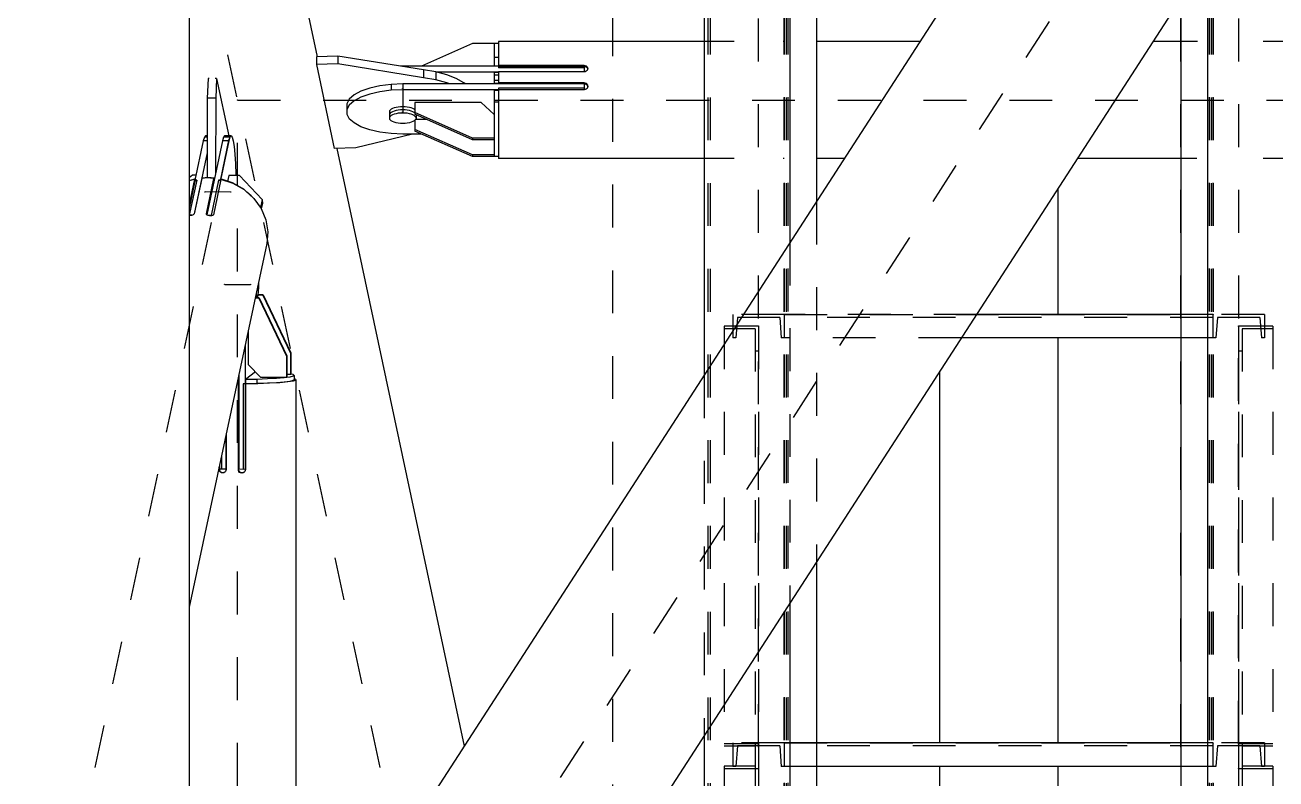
# Model space of a CAD drawing. Header units: millimetres. Extents: x 149919 to 150445, y 136651 to 136866.
# Drawn here: x 150260.593 to 150263.51, y 136736.491 to 136738.251 of the extents above; entities that cross this region are included whole.
import ezdxf

# ---------------------------------------------------------------- set-up
doc = ezdxf.new("R2010")
doc.units = ezdxf.units.MM
doc.header["$LTSCALE"] = 0.25
for name, pattern in [('CENTER', [50.8, 31.75, -6.35, 6.35, -6.35]), ('XKITLINE00', [0]), ('XKITLINE02', [4, 2, -2]), ('XKITLINE03', [6, 3, -1, 1, -1])]:
    doc.linetypes.add(name, pattern=pattern)

# ---------------------------------------------------------------- blocks, each defined once
blk = doc.blocks.new('çatıı')
at = {"color": 116, "linetype": 'XKITLINE02', "true_color": 0x136734}
for p, q in [((12037.16, 9590.91), (12037.15, 7919.31)), ((12037.69, 9590.91), (12037.69, 7919.31)), ((12054.92, 9590.91), (12054.92, 7919.31)), ((12055, 9590.95), (12055, 7919.31)), ((12055.46, 9590.91), (12055.45, 7919.31)), ((12055.85, 9590.95), (12055.85, 7919.31)), ((12147.49, 9590.95), (12147.48, 7919.31)), ((12147.49, 9590.95), (12147.48, 7919.31)), ((12154.14, 9590.95), (12154.13, 7919.31)), ((12154.14, 9590.95), (12154.13, 7919.31)), ((12154.54, 9590.91), (12154.53, 7919.31)), ((12154.99, 9590.95), (12154.98, 7919.31)), ((12154.99, 9590.95), (12154.98, 7919.31)), ((12155.07, 9590.91), (12155.07, 7919.31)), ((12062.5, 8746.61), (12062.5, 8662.46)), ((12056.3, 8737.02), (12056.3, 8652.87)), ((12043, 8720.27), (12043, 8714.77)), ((12055, 8720.27), (12043, 8720.27)), ((12043, 8720.27), (12043, 8714.77)), ((12044.07, 8719.57), (12043.68, 8714.77)), ((12044.07, 8719.57), (12043.68, 8714.77)), ((12053.94, 8719.57), (12044.07, 8719.57)), ((12053.94, 8719.57), (12054.32, 8714.77)), ((12053.94, 8719.57), (12054.32, 8714.77)), ((12055, 8720.27), (12055, 8714.77)), ((12099.87, 8720.27), (12055, 8720.27)), ((12055, 8720.27), (12055, 8714.77)), ((12055, 8720.27), (12055, 8714.77)), ((12154.98, 8719.57), (12055, 8719.57)), ((12154.98, 8720.27), (12147.49, 8720.27)), ((12154.98, 8720.27), (12154.98, 8714.77)), ((12154.98, 8720.27), (12154.98, 8714.77)), ((12166.98, 8720.27), (12154.98, 8720.27)), ((12154.98, 8720.27), (12154.98, 8714.77)), ((12156.05, 8719.57), (12155.66, 8714.77)), ((12156.05, 8719.57), (12155.66, 8714.77)), ((12165.92, 8719.57), (12156.05, 8719.57)), ((12165.92, 8719.57), (12166.3, 8714.77)), ((12165.92, 8719.57), (12166.3, 8714.77)), ((12166.98, 8720.27), (12166.98, 8714.77)), ((12166.98, 8720.27), (12166.98, 8714.77)), ((12041, 8717.52), (12041, 8619.49)), ((12049, 8717.52), (12041, 8717.52)), ((12048.21, 8716.94), (12041, 8716.94)), ((12043.68, 8714.77), (12043, 8714.77)), ((12048.21, 8716.94), (12048.21, 8614.27)), ((12049, 8717.52), (12049, 8614.27)), ((12055, 8714.77), (12054.32, 8714.77)), ((12096.32, 8714.77), (12055, 8714.77)), ((12154.98, 8714.77), (12147.49, 8714.77)), ((12155.66, 8714.77), (12154.98, 8714.77)), ((12160.98, 8717.52), (12160.98, 8614.27)), ((12168.98, 8717.52), (12160.98, 8717.52)), ((12161.78, 8716.94), (12161.78, 8614.27)), ((12168.98, 8716.94), (12161.78, 8716.94)), ((12166.98, 8714.77), (12166.3, 8714.77)), ((12168.98, 8717.52), (12168.98, 8619.49)), ((12049, 8711.72), (12048.21, 8711.72)), ((12161.78, 8711.72), (12160.98, 8711.72)), ((12036.3, 8706.08), (12036.3, 8621.92)), ((12049, 8620.07), (12041, 8620.07)), ((12048.21, 8619.49), (12041, 8619.49)), ((12043, 8620.27), (12043, 8614.77)), ((12055, 8620.27), (12043, 8620.27)), ((12043, 8620.27), (12043, 8614.77)), ((12044.07, 8619.57), (12043.68, 8614.77)), ((12044.07, 8619.57), (12043.68, 8614.77)), ((12053.94, 8619.57), (12044.07, 8619.57)), ((12049, 8620.09), (12048.21, 8620.09)), ((12048.21, 8620.09), (12048.21, 8518.11)), ((12049, 8620.09), (12049, 8517.52)), ((12053.94, 8619.57), (12054.32, 8614.77)), ((12053.94, 8619.57), (12054.32, 8614.77)), ((12055, 8620.27), (12055, 8614.77)), ((12055, 8620.27), (12055, 8614.77)), ((12055, 8620.27), (12055, 8614.77)), ((12062.5, 8620.27), (12055, 8620.27)), ((12154.98, 8619.57), (12055, 8619.57)), ((12154.98, 8620.27), (12147.49, 8620.27)), ((12154.98, 8620.27), (12154.98, 8614.77)), ((12166.98, 8620.27), (12154.98, 8620.27)), ((12154.98, 8620.27), (12154.98, 8614.77)), ((12154.98, 8620.27), (12154.98, 8614.77)), ((12156.05, 8619.57), (12155.66, 8614.77)), ((12156.05, 8619.57), (12155.66, 8614.77)), ((12165.92, 8619.57), (12156.05, 8619.57)), ((12160.98, 8620.09), (12160.98, 8517.52)), ((12161.78, 8620.09), (12160.98, 8620.09)), ((12168.98, 8620.07), (12160.98, 8620.07)), ((12161.78, 8620.09), (12161.78, 8518.11)), ((12168.98, 8619.49), (12161.78, 8619.49)), ((12165.92, 8619.57), (12166.3, 8614.77)), ((12165.92, 8619.57), (12166.3, 8614.77)), ((12166.98, 8620.27), (12166.98, 8614.77)), ((12166.98, 8620.27), (12166.98, 8614.77)), ((12048.21, 8614.84), (12041, 8614.84)), ((12041, 8614.84), (12041, 8517.52)), ((12049, 8614.26), (12041, 8614.26)), ((12043.68, 8614.77), (12043, 8614.77)), ((12049, 8614.27), (12048.21, 8614.27)), ((12055, 8614.77), (12054.32, 8614.77)), ((12062.5, 8614.77), (12055, 8614.77)), ((12154.98, 8614.77), (12147.49, 8614.77)), ((12155.66, 8614.77), (12154.98, 8614.77)), ((12161.78, 8614.27), (12160.98, 8614.27)), ((12168.98, 8614.26), (12160.98, 8614.26)), ((12168.98, 8614.84), (12161.78, 8614.84)), ((12166.98, 8614.77), (12166.3, 8614.77)), ((12168.98, 8614.84), (12168.98, 8517.52))]:
    blk.add_line(p, q, dxfattribs=at)
at = {"color": 1, "linetype": 'XKITLINE03'}
for p, q in [((12049, 7919.31), (12049.01, 9590.91)), ((12055, 9590.95), (12055, 7919.31)), ((12147.48, 7919.31), (12147.49, 9590.95)), ((12160.98, 7919.31), (12160.99, 9590.91)), ((12055, 8720.27), (12154.98, 8720.27)), ((12055, 8720.27), (12055, 8720.27)), ((12154.98, 8720.27), (12154.98, 8720.27)), ((12049, 8717.52), (12049, 8620.07)), ((12160.98, 8620.07), (12160.98, 8717.52)), ((12055, 8620.27), (12055, 8620.27)), ((12055, 8620.27), (12154.98, 8620.27)), ((12154.98, 8620.27), (12154.98, 8620.27)), ((12049, 8614.26), (12049, 8517.52)), ((12160.98, 8517.52), (12160.98, 8614.26))]:
    blk.add_line(p, q, dxfattribs=at)
at = {"color": 8, "linetype": 'CENTER'}
for p, q in [((12015, 8360.27), (11840, 9180.27)), ((11840, 8360.27), (12370, 9180.27)), ((12015, 8100.54), (12015, 8908.22)), ((11840, 8360.27), (11927.5, 8770.27)), ((11927.5, 7950.27), (11927.5, 8770.27)), ((11927.5, 8770.27), (12282.5, 8770.27)), ((11966.02, 8773.03), (11966.02, 8767.52)), ((11925.91, 8748.81), (11919.93, 8748.85)), ((11924.51, 8727.28), (11930.48, 8727.24))]:
    blk.add_line(p, q, dxfattribs=at)
at = {"color": 8, "linetype": 'XKITLINE00'}
for p, q in [((12223.57, 8995.8), (11948.29, 8569.91)), ((12261.89, 8970.94), (11986.62, 8545.05)), ((11916.2, 8951.04), (11916.2, 8565.48)), ((11939.82, 8809.61), (11946.05, 8780.4)), ((11982.32, 8783.47), (11970.38, 8778.18)), ((11987.32, 8783.47), (11982.32, 8783.47)), ((11987.32, 8783.47), (11987.32, 8783.45)), ((11988.32, 8783.46), (11987.32, 8783.46)), ((11987.32, 8783.45), (11987.32, 8781.77)), ((11988.32, 8783.91), (11988.32, 8778.18)), ((12043.29, 8783.91), (11988.32, 8783.91)), ((12055, 8783.91), (12054.72, 8783.91)), ((12086.61, 8783.91), (12062.5, 8783.91)), ((12151.36, 8783.91), (12141, 8783.91)), ((12221.67, 8783.91), (12166.7, 8783.91)), ((11950.87, 8780.56), (11945.89, 8780.4)), ((11945.89, 8780.4), (11945.89, 8778.56)), ((11970.9, 8777.31), (11950.87, 8780.56)), ((11950.87, 8780.56), (11950.87, 8778.72)), ((11987.32, 8781.77), (11987.32, 8778.19)), ((11988.32, 8780.19), (11987.32, 8780.19)), ((11950.87, 8778.72), (11945.89, 8778.56)), ((11945.89, 8778.56), (11950.07, 8758.96)), ((11970.9, 8775.47), (11950.87, 8778.72)), ((11966.02, 8778.18), (11965.61, 8778.17)), ((11988.32, 8778.18), (11966.02, 8778.18)), ((11966.02, 8778.18), (11966.02, 8778.1)), ((11973.75, 8776.84), (11970.9, 8777.31)), ((11970.9, 8777.31), (11970.9, 8775.47)), ((11976.32, 8776.16), (11973.75, 8776.84)), ((11973.75, 8776.84), (11973.75, 8775)), ((11988.32, 8776.81), (11973.87, 8776.81)), ((11978.52, 8775.31), (11976.32, 8776.16)), ((11987.32, 8776.74), (11987.32, 8775.49)), ((11988.32, 8776.74), (11987.32, 8776.74)), ((11988.32, 8776.12), (11987.32, 8776.12)), ((12008.32, 8778.35), (11988.32, 8778.35)), ((11988.32, 8778.18), (11988.32, 8777.77)), ((12008.32, 8778.1), (11988.32, 8778.1)), ((12008.32, 8778.08), (11988.32, 8778.08)), ((12008.32, 8777.77), (11988.32, 8777.77)), ((12008.32, 8776.87), (11988.32, 8776.87)), ((11988.32, 8776.87), (11988.32, 8775.64)), ((12008.58, 8778.3), (12008.32, 8778.35)), ((12008.32, 8778.35), (12008.32, 8778.1)), ((12008.58, 8778.07), (12008.32, 8778.1)), ((12008.32, 8778.08), (12008.32, 8776.87)), ((12008.58, 8776.9), (12008.32, 8776.87)), ((12008.82, 8778.21), (12008.58, 8778.3)), ((12008.82, 8777.97), (12008.58, 8778.07)), ((12008.82, 8777.01), (12008.58, 8776.9)), ((12009, 8778.05), (12008.82, 8778.21)), ((12008.85, 8777.95), (12008.82, 8777.97)), ((12009, 8777.17), (12008.82, 8777.01)), ((12009, 8777.81), (12008.85, 8777.95)), ((12009, 8778.05), (12009.13, 8777.84)), ((12009, 8777.81), (12009.13, 8777.61)), ((12009.13, 8777.38), (12009, 8777.17)), ((12009.13, 8777.84), (12009.17, 8777.61)), ((12009.17, 8777.61), (12009.13, 8777.38)), ((12009.13, 8777.61), (12009.15, 8777.49)), ((11920.62, 8775.3), (11920.41, 8770.7)), ((11920.85, 8775.3), (11920.62, 8775.3)), ((11922.61, 8775.29), (11922.31, 8775.29)), ((11922.61, 8775.29), (11922.4, 8770.69)), ((11922.61, 8775.29), (11925.45, 8761.91)), ((11960.69, 8773.6), (11958.32, 8773.06)), ((11963.29, 8773.93), (11960.69, 8773.6)), ((11966.02, 8774.05), (11963.29, 8773.93)), ((11963.29, 8773.93), (11963.29, 8772.56)), ((12008.32, 8774.05), (11966.02, 8774.05)), ((11966.02, 8774.05), (11966.02, 8772.67)), ((11973.75, 8775), (11970.9, 8775.47)), ((11976.32, 8774.32), (11973.75, 8775)), ((11977.03, 8774.05), (11976.32, 8774.32)), ((11980.27, 8774.3), (11978.52, 8775.31)), ((11980.55, 8774.05), (11980.27, 8774.3)), ((11987.32, 8775.49), (11987.32, 8774.05)), ((11988.32, 8774.83), (11987.32, 8774.83)), ((11988.32, 8774.17), (11987.32, 8774.17)), ((11988.32, 8775.64), (11988.32, 8774.06)), ((12008.32, 8774.29), (11988.32, 8774.29)), ((11988.32, 8774.17), (11988.32, 8774.05)), ((12008.32, 8774.06), (11988.32, 8774.06)), ((12008.32, 8774.29), (12008.32, 8774.06)), ((12008.58, 8774.25), (12008.32, 8774.29)), ((12008.58, 8774.02), (12008.32, 8774.06)), ((12008.32, 8774.06), (12008.32, 8774.05)), ((12008.32, 8774.05), (12008.32, 8772.65)), ((12008.58, 8774.25), (12008.58, 8774.02)), ((12008.82, 8774.14), (12008.58, 8774.25)), ((12008.82, 8773.9), (12008.58, 8774.02)), ((12009, 8773.96), (12008.82, 8774.14)), ((12009, 8773.72), (12008.82, 8773.9)), ((12009, 8773.96), (12009.13, 8773.73)), ((12009, 8773.72), (12009.13, 8773.49)), ((12009.13, 8773.22), (12009, 8772.99)), ((12009.13, 8773.73), (12009.17, 8773.47)), ((12009.13, 8773.49), (12009.15, 8773.36)), ((12009.17, 8773.47), (12009.13, 8773.22)), ((11920.41, 8770.7), (11920.4, 8752.15)), ((11922.4, 8770.69), (11920.41, 8770.7)), ((11922.4, 8770.69), (11922.39, 8753.28)), ((11953.56, 8770.49), (11952.99, 8769.43)), ((11954.67, 8771.47), (11953.56, 8770.49)), ((11956.28, 8772.34), (11954.67, 8771.47)), ((11956.28, 8770.96), (11954.67, 8770.09)), ((11958.32, 8773.06), (11956.28, 8772.34)), ((11958.32, 8771.68), (11956.28, 8770.96)), ((11960.69, 8772.22), (11958.32, 8771.68)), ((11963.29, 8772.56), (11960.69, 8772.22)), ((11966.02, 8772.67), (11963.29, 8772.56)), ((11988.32, 8772.67), (11966.02, 8772.67)), ((11987.32, 8772.49), (11987.32, 8767.09)), ((11988.32, 8772.49), (11987.32, 8772.49)), ((12008.32, 8773.08), (11988.32, 8773.08)), ((11988.32, 8773.08), (11988.32, 8772.67)), ((12008.32, 8772.65), (11988.32, 8772.65)), ((11988.32, 8772.65), (11988.32, 8756.64)), ((12008.58, 8772.72), (12008.32, 8772.65)), ((12008.82, 8772.81), (12008.58, 8772.72)), ((12009, 8772.99), (12008.82, 8772.81)), ((11952.99, 8769.43), (11952.99, 8766.98)), ((11953.56, 8769.11), (11952.99, 8768.05)), ((11954.67, 8770.09), (11953.56, 8769.11)), ((11962.96, 8767.73), (11962.92, 8767.52)), ((11962.92, 8767.52), (11962.92, 8766.78)), ((11963.1, 8767.93), (11962.96, 8767.73)), ((11963.33, 8768.13), (11963.1, 8767.93)), ((11963.33, 8767.39), (11963.1, 8767.2)), ((11963.33, 8767.39), (11963.1, 8767.2)), ((11963.64, 8768.3), (11963.33, 8768.13)), ((11963.64, 8767.56), (11963.33, 8767.39)), ((11963.64, 8767.56), (11963.33, 8767.39)), ((11964.02, 8768.45), (11963.64, 8768.3)), ((11964.02, 8767.71), (11963.64, 8767.56)), ((11964.02, 8767.71), (11963.64, 8767.56)), ((11964.47, 8768.57), (11964.02, 8768.45)), ((11964.47, 8767.84), (11964.02, 8767.71)), ((11964.47, 8767.84), (11964.02, 8767.71)), ((11964.96, 8768.66), (11964.47, 8768.57)), ((11964.96, 8767.93), (11964.47, 8767.84)), ((11964.96, 8767.93), (11964.47, 8767.84)), ((11965.48, 8768.72), (11964.96, 8768.66)), ((11965.48, 8767.98), (11964.96, 8767.93)), ((11965.48, 8767.98), (11964.96, 8767.93)), ((11966.02, 8768.74), (11965.48, 8768.72)), ((11966.02, 8768), (11965.48, 8767.98)), ((11966.02, 8768), (11965.48, 8767.98)), ((11966.56, 8768.72), (11966.02, 8768.74)), ((11966.02, 8768.74), (11966.02, 8768)), ((11966.56, 8767.98), (11966.02, 8768)), ((11966.02, 8768), (11966.02, 8767.26)), ((11966.56, 8767.98), (11966.02, 8768)), ((11967.08, 8768.66), (11966.56, 8768.72)), ((11967.08, 8767.93), (11966.56, 8767.98)), ((11967.08, 8767.93), (11966.56, 8767.98)), ((11967.57, 8768.57), (11967.08, 8768.66)), ((11967.57, 8767.84), (11967.08, 8767.93)), ((11967.57, 8767.84), (11967.08, 8767.93)), ((11968.01, 8768.45), (11967.57, 8768.57)), ((11968.01, 8767.71), (11967.57, 8767.84)), ((11968.01, 8767.71), (11967.57, 8767.84)), ((11968.39, 8768.3), (11968.01, 8768.45)), ((11968.39, 8767.56), (11968.01, 8767.71)), ((11968.39, 8767.56), (11968.01, 8767.71)), ((11968.7, 8768.13), (11968.39, 8768.3)), ((11968.7, 8767.39), (11968.39, 8767.56)), ((11968.7, 8767.39), (11968.39, 8767.56)), ((11968.82, 8768.03), (11968.7, 8768.13)), ((11968.82, 8767.29), (11968.7, 8767.39)), ((11968.82, 8767.29), (11968.7, 8767.39)), ((11984.32, 8769.68), (11968.82, 8769.68)), ((11968.82, 8769.68), (11968.82, 8766.99)), ((11982.32, 8761.4), (11968.82, 8767.38)), ((11987.32, 8766.92), (11984.32, 8769.68)), ((11988.32, 8769.78), (11987.32, 8769.78)), ((11952.99, 8766.98), (11953.56, 8765.92)), ((11954.67, 8764.94), (11953.56, 8765.92)), ((11956.28, 8764.07), (11954.67, 8764.94)), ((11962.96, 8766.99), (11962.92, 8766.78)), ((11962.96, 8766.99), (11962.92, 8766.78)), ((11962.92, 8766.78), (11962.92, 8766.05)), ((11962.96, 8766.26), (11962.92, 8766.05)), ((11962.92, 8766.05), (11962.96, 8765.83)), ((11963.1, 8767.2), (11962.96, 8766.99)), ((11963.1, 8767.2), (11962.96, 8766.99)), ((11963.1, 8766.46), (11962.96, 8766.26)), ((11962.96, 8765.83), (11963.1, 8765.63)), ((11963.33, 8766.65), (11963.1, 8766.46)), ((11963.33, 8765.44), (11963.1, 8765.63)), ((11963.64, 8766.83), (11963.33, 8766.65)), ((11963.64, 8765.26), (11963.33, 8765.44)), ((11964.02, 8766.98), (11963.64, 8766.83)), ((11964.02, 8765.11), (11963.64, 8765.26)), ((11964.47, 8767.1), (11964.02, 8766.98)), ((11964.47, 8764.99), (11964.02, 8765.11)), ((11964.96, 8767.19), (11964.47, 8767.1)), ((11964.96, 8764.9), (11964.47, 8764.99)), ((11965.48, 8767.25), (11964.96, 8767.19)), ((11965.48, 8764.84), (11964.96, 8764.9)), ((11966.02, 8767.26), (11965.48, 8767.25)), ((11966.02, 8764.83), (11965.48, 8764.84)), ((11966.56, 8767.25), (11966.02, 8767.26)), ((11966.56, 8764.84), (11966.02, 8764.83)), ((11967.08, 8767.19), (11966.56, 8767.25)), ((11967.08, 8764.9), (11966.56, 8764.84)), ((11967.57, 8767.1), (11967.08, 8767.19)), ((11967.57, 8764.99), (11967.08, 8764.9)), ((11968.01, 8766.98), (11967.57, 8767.1)), ((11968.01, 8765.11), (11967.57, 8764.99)), ((11968.39, 8766.83), (11968.01, 8766.98)), ((11968.39, 8765.26), (11968.01, 8765.11)), ((11968.7, 8766.65), (11968.39, 8766.83)), ((11968.7, 8765.44), (11968.39, 8765.26)), ((11968.93, 8766.46), (11968.7, 8766.65)), ((11968.93, 8765.63), (11968.7, 8765.44)), ((11982.32, 8761.01), (11968.82, 8766.99)), ((11968.82, 8765.53), (11968.82, 8763.05)), ((11968.93, 8766.46), (11969.07, 8766.26)), ((11969.07, 8765.83), (11968.93, 8765.63)), ((11971.62, 8765.75), (11969.01, 8765.75)), ((11969.07, 8766.26), (11969.12, 8766.05)), ((11969.12, 8766.05), (11969.07, 8765.83)), ((11969.1, 8766.86), (11969.12, 8766.78)), ((11969.1, 8766.86), (11969.12, 8766.78)), ((11969.12, 8766.85), (11969.12, 8766.78)), ((11969.12, 8766.78), (11969.12, 8766.05)), ((11987.32, 8767.09), (11987.32, 8761.42)), ((11919.76, 8761.65), (11919.51, 8760.79)), ((11920.01, 8761.95), (11919.76, 8761.65)), ((11920.4, 8761.65), (11919.76, 8761.65)), ((11920.4, 8761.95), (11920.01, 8761.95)), ((11924.24, 8761.62), (11923.99, 8760.76)), ((11924.49, 8761.92), (11924.24, 8761.62)), ((11925.73, 8761.61), (11924.24, 8761.62)), ((11925.99, 8761.91), (11924.49, 8761.92)), ((11925.73, 8761.61), (11925.48, 8760.75)), ((11925.99, 8761.91), (11925.73, 8761.61)), ((11925.99, 8761.91), (11926.24, 8761.64)), ((11926.24, 8761.64), (11926.48, 8760.8)), ((11968.3, 8762.36), (11955.05, 8759.13)), ((11958.32, 8763.35), (11956.28, 8764.07)), ((11960.69, 8762.81), (11958.32, 8763.35)), ((11963.29, 8762.48), (11960.69, 8762.81)), ((11966.02, 8762.36), (11963.29, 8762.48)), ((11970.38, 8762.36), (11966.02, 8762.36)), ((11982.32, 8757.47), (11968.82, 8763.45)), ((11982.32, 8757.08), (11968.82, 8763.05)), ((11919.51, 8760.79), (11917.55, 8751.62)), ((11920.4, 8760.78), (11919.51, 8760.79)), ((11923.99, 8760.76), (11920.31, 8743.49)), ((11925.48, 8760.75), (11923.53, 8751.58)), ((11925.48, 8760.75), (11923.99, 8760.76)), ((11926.48, 8760.8), (11926.69, 8759.44)), ((11926.69, 8759.44), (11926.87, 8757.62)), ((11955.05, 8759.13), (11950.07, 8758.96)), ((11950.62, 8758.98), (11980.38, 8619.55)), ((11987.32, 8761.4), (11982.32, 8761.4)), ((11982.32, 8761.4), (11982.32, 8761.01)), ((11987.32, 8761.01), (11982.32, 8761.01)), ((11987.32, 8761.42), (11987.32, 8761.4)), ((11987.32, 8761.4), (11987.32, 8761.39)), ((11987.32, 8761.39), (11987.32, 8757.09)), ((11920.4, 8757.97), (11917.36, 8743.72)), ((11926.87, 8757.62), (11927, 8755.41)), ((11987.32, 8757.47), (11982.32, 8757.47)), ((11982.32, 8757.47), (11982.32, 8757.08)), ((11987.32, 8757.08), (11982.32, 8757.08)), ((11988.32, 8757.09), (11987.32, 8757.09)), ((12043.29, 8756.64), (11988.32, 8756.64)), ((12055, 8756.64), (12054.72, 8756.64)), ((12068.99, 8756.64), (12062.5, 8756.64)), ((12151.24, 8756.64), (12123.38, 8756.64)), ((12221.67, 8756.64), (12166.7, 8756.64)), ((11917.02, 8752.73), (11916.2, 8752.14)), ((11917.79, 8752.72), (11917.02, 8752.73)), ((11927, 8755.41), (11927.09, 8752.92)), ((11927.04, 8754.42), (11927.41, 8752.66)), ((11927.09, 8752.92), (11927.1, 8752.66)), ((11917.55, 8751.84), (11916.2, 8751.4)), ((11917.45, 8751.79), (11916.2, 8745.93)), ((11917.45, 8751.79), (11916.2, 8751.4)), ((11917.56, 8751.39), (11916.2, 8744.98)), ((11917.47, 8751.22), (11916.2, 8745.25)), ((11918, 8751.62), (11916.25, 8743.4)), ((11919.13, 8751.97), (11917.38, 8743.75)), ((11917.45, 8751.79), (11917.47, 8751.22)), ((11917.55, 8751.84), (11917.46, 8751.42)), ((11917.46, 8751.42), (11917.48, 8750.98)), ((11917.55, 8751.84), (11917.56, 8751.63)), ((11918, 8751.62), (11917.55, 8751.62)), ((11917.55, 8751.62), (11917.56, 8751.39)), ((11918, 8751.62), (11917.56, 8751.39)), ((11920.52, 8752.1), (11919.13, 8751.97)), ((11919.23, 8752.09), (11919.21, 8751.98)), ((11919.93, 8752.14), (11919.23, 8752.09)), ((11919.93, 8752.14), (11919.91, 8752.04)), ((11920.62, 8752.15), (11919.93, 8752.14)), ((11921.92, 8751.95), (11920.17, 8743.73)), ((11921.94, 8751.4), (11920.26, 8743.53)), ((11921.92, 8751.95), (11920.52, 8752.1)), ((11921.32, 8752.13), (11920.62, 8752.15)), ((11921.32, 8752.13), (11921.3, 8752.02)), ((11922.02, 8752.07), (11921.32, 8752.13)), ((11923.08, 8751.59), (11921.32, 8743.36)), ((11923.62, 8751.75), (11921.87, 8743.53)), ((11921.92, 8751.95), (11921.94, 8751.4)), ((11922.02, 8752.07), (11921.93, 8751.66)), ((11921.93, 8751.66), (11921.95, 8751.19)), ((11922.02, 8752.07), (11922.04, 8751.6)), ((11923.53, 8751.58), (11923.08, 8751.59)), ((11923.53, 8751.35), (11923.08, 8751.59)), ((11923.53, 8751.58), (11923.54, 8751.35)), ((11926.46, 8750.83), (11923.62, 8751.75)), ((11923.72, 8751.79), (11923.71, 8751.72)), ((11926.3, 8750.95), (11923.72, 8751.79)), ((11925.48, 8752.67), (11925.19, 8751.31)), ((11927.97, 8752.65), (11925.48, 8752.67)), ((11926.3, 8750.95), (11926.29, 8750.89)), ((11928.66, 8749.66), (11926.3, 8750.95)), ((11929.09, 8749.33), (11926.46, 8750.83)), ((11927.97, 8752.65), (11933.26, 8747.06)), ((11928.95, 8749.41), (11928.66, 8749.66)), ((11931.31, 8747.35), (11929.09, 8749.33)), ((11930.7, 8747.96), (11929.7, 8748.79)), ((11930.7, 8747.96), (11930.87, 8747.74)), ((11931.31, 8747.35), (11933.02, 8744.98)), ((11933.26, 8747.06), (11932.86, 8745.19)), ((11933.26, 8747.06), (11933.29, 8746.15)), ((12118.8, 8749.55), (12118.8, 8720.27)), ((11933.02, 8744.98), (11934.11, 8742.34)), ((11933.29, 8746.15), (11933.03, 8744.94)), ((11916.25, 8743.4), (11916.2, 8743.37)), ((11916.46, 8743.32), (11916.2, 8743.31)), ((11916.84, 8743.39), (11916.25, 8743.4)), ((11916.73, 8743.36), (11916.46, 8743.32)), ((11916.97, 8743.43), (11916.73, 8743.36)), ((11917.17, 8743.53), (11916.97, 8743.43)), ((11917.31, 8743.64), (11917.17, 8743.53)), ((11917.38, 8743.75), (11917.31, 8743.64)), ((11920.17, 8743.73), (11920.19, 8743.62)), ((11920.19, 8743.62), (11920.28, 8743.51)), ((11920.46, 8743.41), (11920.28, 8743.51)), ((11920.68, 8743.33), (11920.46, 8743.41)), ((11921.32, 8743.36), (11920.57, 8743.37)), ((11920.94, 8743.29), (11920.68, 8743.33)), ((11921.21, 8743.27), (11920.94, 8743.29)), ((11921.45, 8743.3), (11921.21, 8743.27)), ((11921.45, 8743.3), (11921.32, 8743.36)), ((11921.66, 8743.36), (11921.45, 8743.3)), ((11921.78, 8743.44), (11921.66, 8743.36)), ((11921.87, 8743.53), (11921.78, 8743.44)), ((11934.11, 8742.34), (11934.55, 8739.57)), ((11934.55, 8739.57), (11934.31, 8736.8)), ((11934.31, 8736.8), (11916.2, 8651.93)), ((11932.36, 8726.91), (11932.35, 8726.38)), ((11932.36, 8727.68), (11932.36, 8727.45)), ((11932.36, 8727.45), (11932.36, 8726.91)), ((11932.46, 8724.03), (11931.59, 8724.04)), ((11932.55, 8724.1), (11931.6, 8724.11)), ((11932.08, 8724.13), (11931.61, 8724.14)), ((11931.84, 8725.24), (11931.85, 8725.07)), ((11931.85, 8725.07), (11931.89, 8724.71)), ((11931.89, 8724.71), (11931.93, 8724.44)), ((11931.93, 8724.44), (11931.98, 8724.24)), ((11931.98, 8724.24), (11932.02, 8724.14)), ((11932.08, 8724.13), (11932.02, 8724.14)), ((11932.13, 8724.22), (11932.08, 8724.13)), ((11932.17, 8724.4), (11932.13, 8724.22)), ((11932.22, 8724.66), (11932.17, 8724.4)), ((11932.26, 8725), (11932.22, 8724.66)), ((11933.39, 8724.75), (11932.23, 8724.76)), ((11933.49, 8724.82), (11932.24, 8724.83)), ((11932.3, 8725.41), (11932.26, 8725)), ((11932.33, 8725.87), (11932.3, 8725.41)), ((11932.35, 8726.38), (11932.33, 8725.87)), ((11932.55, 8724.1), (11932.46, 8724.03)), ((11932.46, 8724.03), (11938.93, 8710.52)), ((11932.55, 8724.1), (11939.02, 8710.59)), ((11933.49, 8724.82), (11933.39, 8724.75)), ((11933.39, 8724.75), (11939.86, 8711.24)), ((11933.49, 8724.82), (11939.96, 8711.31)), ((11929.97, 8716.46), (11929.97, 8708.59)), ((12118.8, 8714.77), (12118.8, 8620.27)), ((11929.26, 8713.13), (11929.26, 8704.05)), ((11939.02, 8710.59), (11938.93, 8710.52)), ((11938.93, 8710.52), (11938.93, 8705.54)), ((11939.02, 8710.59), (11939.02, 8705.61)), ((11939.96, 8711.31), (11939.86, 8711.24)), ((11939.86, 8711.24), (11939.86, 8706.25)), ((11939.96, 8711.31), (11939.96, 8706.32)), ((11927.76, 8706.13), (11927.76, 8684.12)), ((11931.7, 8706.85), (11929.38, 8705.07)), ((11929.97, 8708.59), (11932.96, 8705.58)), ((11939.86, 8706.25), (11939.02, 8706.26)), ((11939.96, 8706.32), (11939.86, 8706.25)), ((11940.44, 8706.21), (11939.95, 8706.32)), ((11940.74, 8706.02), (11940.44, 8706.21)), ((11940.74, 8706.02), (11940.49, 8705.83)), ((11940.74, 8706.02), (11940.74, 8705.02)), ((12091.2, 8706.85), (12091.2, 8620.27)), ((11927.66, 8704.06), (11927.32, 8704.06)), ((11927.63, 8704.04), (11927.32, 8704.04)), ((11927.66, 8705.06), (11927.53, 8705.06)), ((11927.68, 8704.08), (11927.63, 8704.04)), ((11927.63, 8704.04), (11927.63, 8684.09)), ((11927.76, 8705.14), (11927.66, 8705.06)), ((11927.66, 8705.06), (11927.66, 8704.06)), ((11927.76, 8704.14), (11927.66, 8704.06)), ((11927.68, 8704.08), (11927.68, 8684.13)), ((11929.26, 8704.05), (11928.81, 8704.06)), ((11928.81, 8704.06), (11928.81, 8684.11)), ((11929.28, 8704.07), (11929.26, 8704.05)), ((11929.28, 8704.07), (11929.28, 8684.12)), ((11929.4, 8704.09), (11929.34, 8704.04)), ((11932.24, 8704.09), (11929.34, 8704.04)), ((11929.34, 8704.04), (11929.34, 8684.09)), ((11932.01, 8705.11), (11929.38, 8705.07)), ((11929.38, 8705.07), (11929.38, 8704.07)), ((11932.01, 8704.12), (11929.38, 8704.07)), ((11934.46, 8705.2), (11932.01, 8705.11)), ((11932.01, 8705.11), (11932.01, 8704.12)), ((11934.46, 8704.2), (11932.01, 8704.12)), ((11934.97, 8704.19), (11932.24, 8704.09)), ((11938.93, 8705.54), (11932.96, 8705.58)), ((11936.61, 8705.32), (11934.46, 8705.2)), ((11936.61, 8704.32), (11934.46, 8704.2)), ((11937.33, 8704.33), (11934.97, 8704.19)), ((11938.38, 8705.47), (11936.61, 8705.32)), ((11938.38, 8704.47), (11936.61, 8704.32)), ((11939.19, 8704.51), (11937.33, 8704.33)), ((11938.91, 8705.54), (11938.38, 8705.47)), ((11939.69, 8704.64), (11938.38, 8704.47)), ((11939.69, 8705.64), (11938.93, 8705.54)), ((11939.02, 8705.61), (11938.93, 8705.54)), ((11940.46, 8704.71), (11939.19, 8704.51)), ((11940.49, 8705.83), (11939.69, 8705.64)), ((11940.49, 8704.83), (11939.69, 8704.64)), ((11941.09, 8704.92), (11940.46, 8704.71)), ((11940.74, 8705.02), (11940.49, 8704.83)), ((11941.03, 8705.14), (11940.74, 8705.22)), ((11941.03, 8705.14), (11941.09, 8704.92)), ((11941.09, 8704.92), (11941.09, 8561.05)), ((11924.78, 8692.14), (11924.78, 8684.14)), ((11924.84, 8692.43), (11924.84, 8684.11)), ((11923.73, 8687.25), (11923.73, 8684.14)), ((11923.17, 8684.59), (11923.17, 8684.13)), ((11923.23, 8684.18), (11923.17, 8684.13)), ((11923.17, 8684.13), (11923.23, 8683.87)), ((11923.23, 8684.87), (11923.23, 8684.18)), ((11923.23, 8684.18), (11923.27, 8683.92)), ((11923.23, 8683.87), (11923.33, 8683.63)), ((11923.27, 8683.92), (11923.38, 8683.68)), ((11923.31, 8685.26), (11923.31, 8684.17)), ((11923.73, 8684.14), (11923.31, 8684.17)), ((11923.34, 8683.61), (11923.51, 8683.44)), ((11923.38, 8683.68), (11923.42, 8683.64)), ((11923.42, 8683.64), (11923.57, 8683.48)), ((11923.74, 8683.32), (11923.51, 8683.44)), ((11923.8, 8683.36), (11923.57, 8683.48)), ((11924.78, 8684.14), (11923.73, 8684.14)), ((11924, 8683.27), (11923.74, 8683.32)), ((11924.06, 8683.32), (11923.8, 8683.36)), ((11924.26, 8683.31), (11924, 8683.27)), ((11924.32, 8683.35), (11924.06, 8683.32)), ((11924.5, 8683.43), (11924.26, 8683.31)), ((11924.53, 8683.46), (11924.32, 8683.35)), ((11924.68, 8683.61), (11924.5, 8683.43)), ((11924.8, 8683.85), (11924.68, 8683.61)), ((11924.84, 8684.18), (11924.78, 8684.14)), ((11924.84, 8684.11), (11924.8, 8683.85)), ((11927.68, 8684.13), (11927.63, 8684.09)), ((11927.63, 8684.09), (11927.67, 8683.83)), ((11927.73, 8683.87), (11927.67, 8683.83)), ((11927.67, 8683.83), (11927.79, 8683.59)), ((11927.68, 8684.13), (11927.73, 8683.87)), ((11927.73, 8683.87), (11927.85, 8683.63)), ((11928.81, 8684.11), (11927.76, 8684.12)), ((11927.98, 8683.4), (11927.79, 8683.59)), ((11928.04, 8683.45), (11927.85, 8683.63)), ((11928.22, 8683.28), (11927.98, 8683.4)), ((11928.28, 8683.33), (11928.04, 8683.45)), ((11928.48, 8683.24), (11928.22, 8683.28)), ((11928.54, 8683.29), (11928.28, 8683.33)), ((11928.75, 8683.28), (11928.48, 8683.24)), ((11928.8, 8683.33), (11928.54, 8683.29)), ((11928.99, 8683.4), (11928.75, 8683.28)), ((11929.02, 8683.43), (11928.8, 8683.33)), ((11929.28, 8684.12), (11928.81, 8684.11)), ((11929.18, 8683.59), (11928.99, 8683.4)), ((11929.28, 8683.83), (11929.18, 8683.59)), ((11929.34, 8684.17), (11929.28, 8684.12)), ((11929.34, 8684.09), (11929.28, 8683.83)), ((12091.2, 8614.77), (12091.2, 8520.27)), ((12118.8, 8614.77), (12118.8, 8520.27))]:
    blk.add_line(p, q, dxfattribs=at)
at = {"color": 7, "linetype": 'XKITLINE00'}
for p, q in [((12062.5, 8889.59), (12062.5, 8746.61)), ((12056.3, 8885.41), (12056.3, 8737.02)), ((12036.3, 8871.94), (12036.3, 8706.08)), ((12153.68, 8803.53), (12153.68, 8383.05)), ((12147.49, 8793.94), (12147.48, 8383.05)), ((12147.49, 8720.27), (12099.87, 8720.27)), ((12147.49, 8714.77), (12096.32, 8714.77)), ((12062.5, 8662.46), (12062.5, 8383.05)), ((12056.3, 8652.87), (12056.3, 8383.05)), ((12036.3, 8621.92), (12036.3, 8383.05)), ((12147.49, 8620.27), (12062.5, 8620.27)), ((12147.49, 8614.77), (12062.5, 8614.77))]:
    blk.add_line(p, q, dxfattribs=at)
at = {"color": 8, "linetype": 'XKITLINE00'}
for centre in [(11927.5, 8770.27), (11927.5, 8770.27), (11927.5, 8770.27), (11966.02, 8773.03), (11966.02, 8767.52), (11919.93, 8748.85), (11925.91, 8748.81), (11924.51, 8727.28), (11930.48, 8727.24)]:
    blk.add_circle(centre, 0.05, dxfattribs=at)
at = {"color": 1, "linetype": 'XKITLINE00'}
for centre in [(12055, 8720.27), (12055, 8720.27), (12154.98, 8720.27), (12154.98, 8720.27), (12049, 8717.52), (12160.98, 8717.52), (12049, 8620.07), (12055, 8620.27), (12055, 8620.27), (12154.98, 8620.27), (12154.98, 8620.27), (12160.98, 8620.07), (12049, 8614.26), (12160.98, 8614.26)]:
    blk.add_circle(centre, 0.05, dxfattribs=at)

msp = doc.modelspace()

# ---------------------------------------------------------------- block references
at = {"xscale": 0.009999943142843078, "yscale": 0.009999943142843078, "zscale": 0.009999943142843078}
msp.add_blockref('çatıı', (150141.8141, 136650.3731), dxfattribs=at)

doc.saveas('drawing.dxf')
